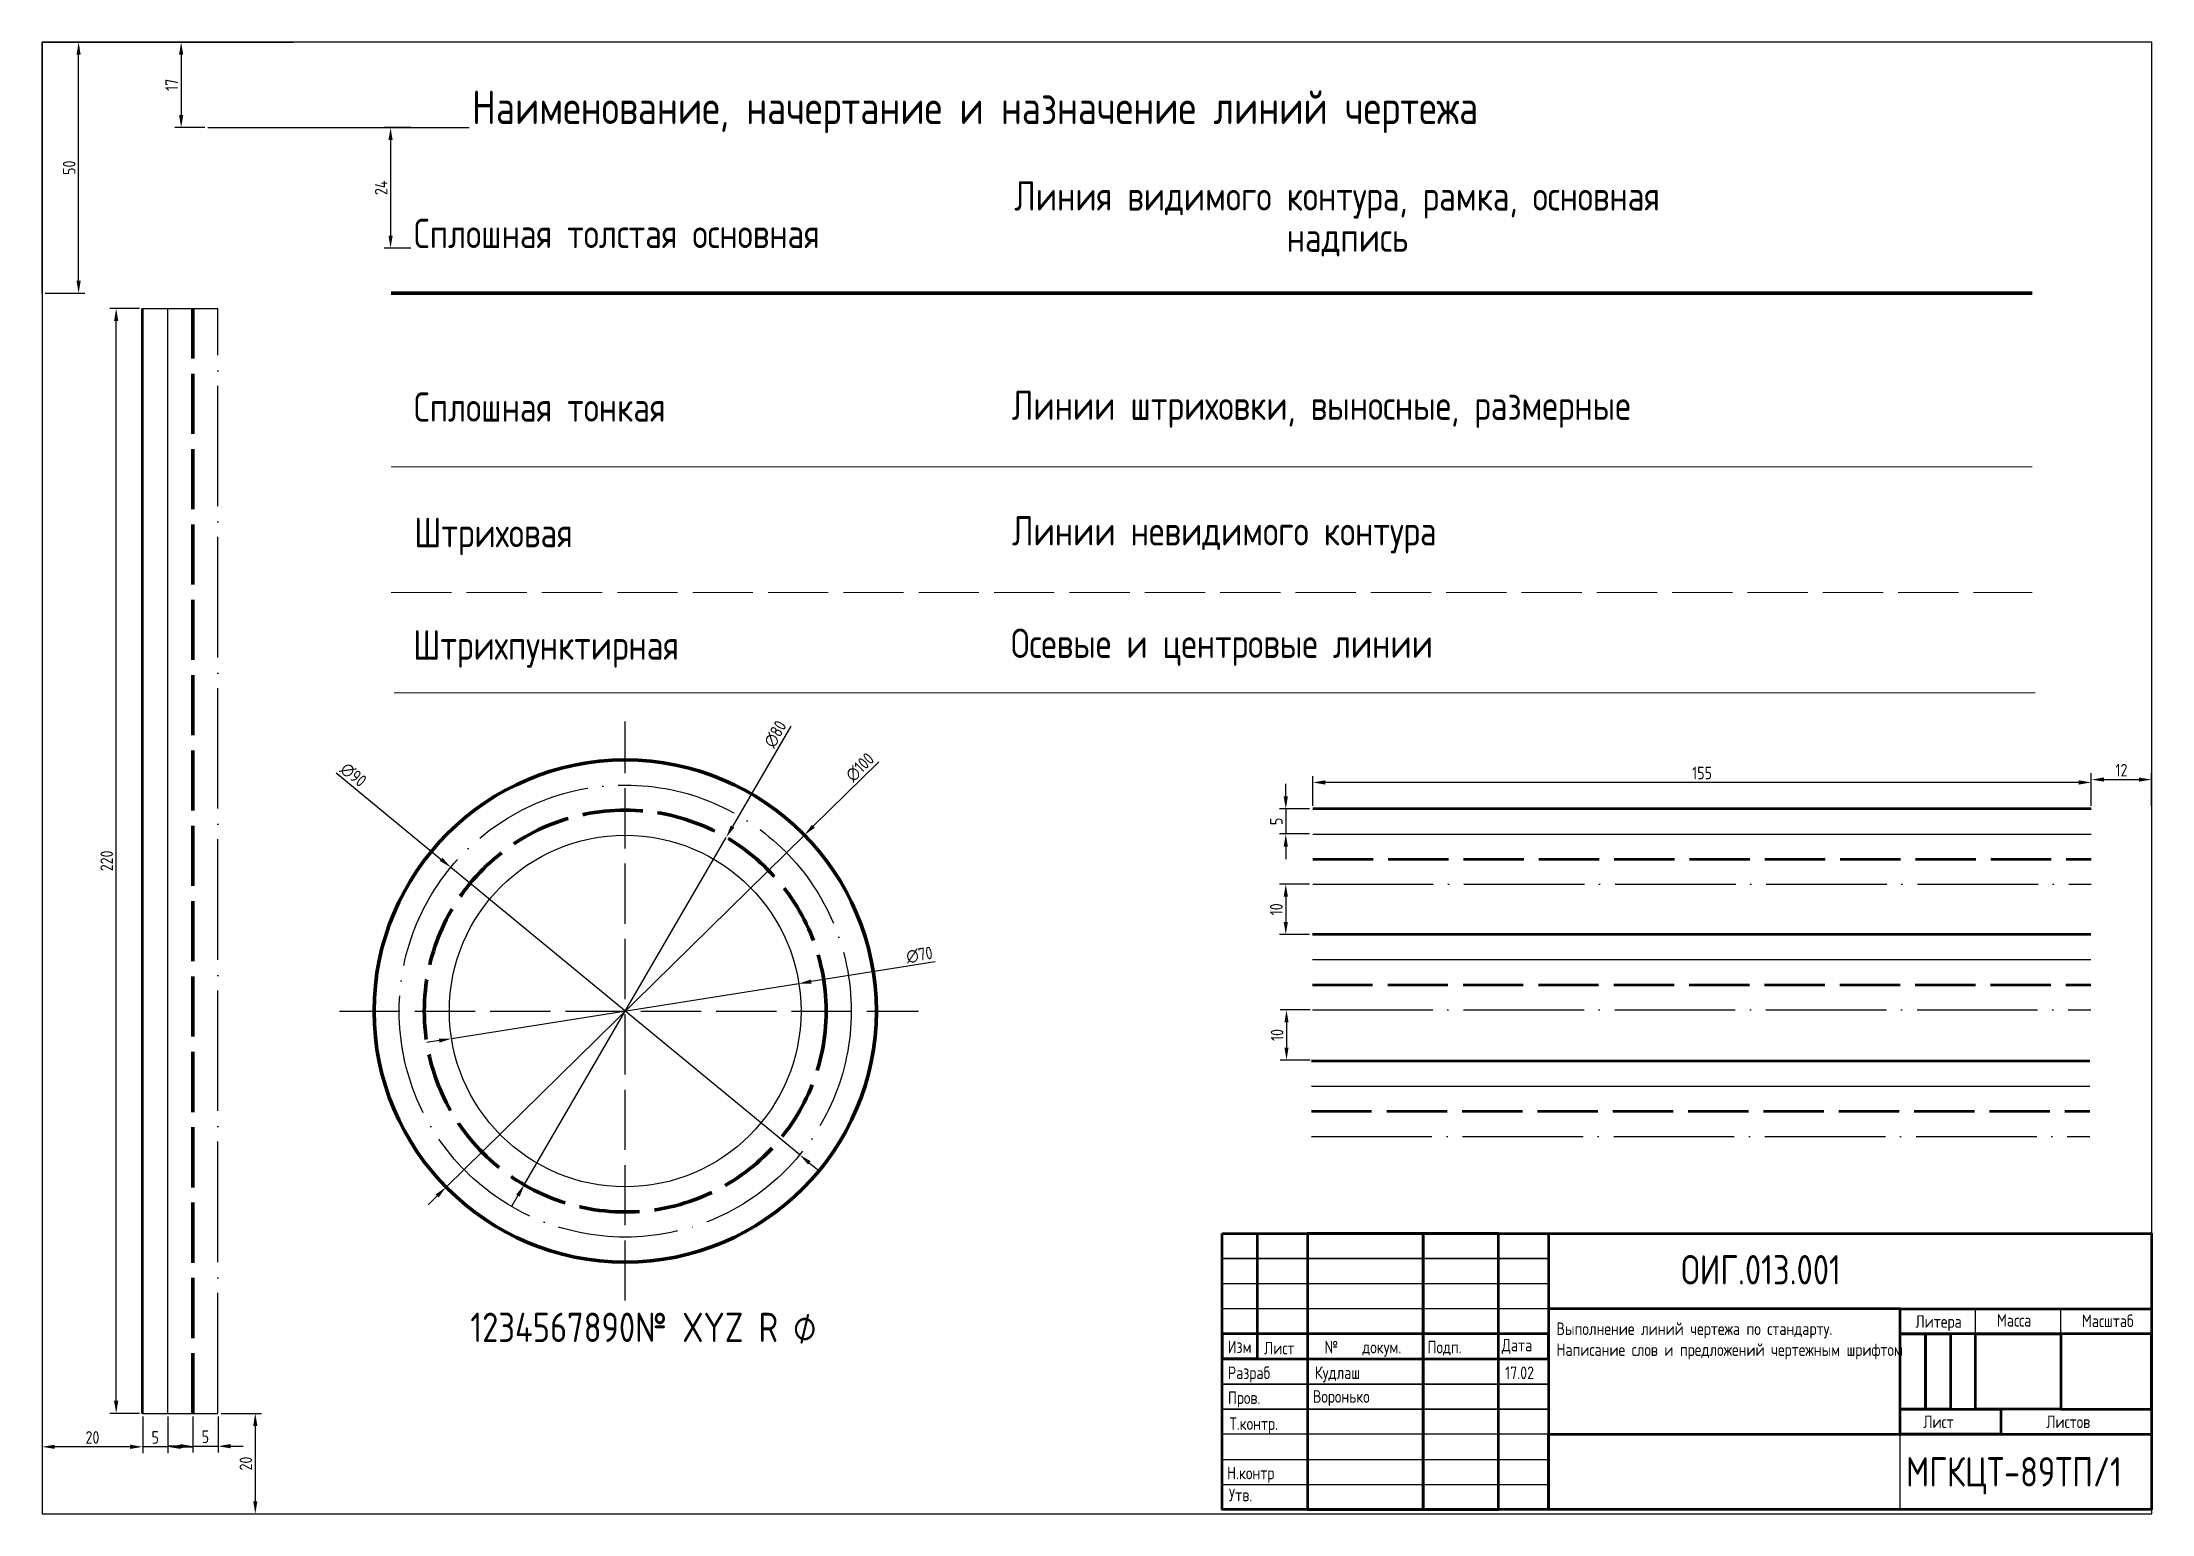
# Paper-space layout 'Лист1' of a CAD drawing. Header units: millimetres. Extents: x -7 to 413, y -18 to 275.
import ezdxf

# ---------------------------------------------------------------- set-up
doc = ezdxf.new("R2010")
doc.units = ezdxf.units.MM
doc.linetypes.add('ACAD_ISO02W100', pattern=[15, 12, -3])
doc.linetypes.add('ACAD_ISO04W100', pattern=[30, 24, -3, 0, -3])
doc.styles.get("Standard").update_dxf_attribs({"font": 'GOST_A.TTF'})
doc.dimstyles.new('ГОСТ', dxfattribs={"dimtxt": 2.5, "dimasz": 2.5, "dimexe": 1.25, "dimexo": 0.625, "dimtad": 1, "dimtxsty": 'Standard', "dimcen": 2.5, "dimadec": 0, "dimazin": 0, "dimtfac": 1, "dimtmove": 0, "dimatfit": 3, "dimfxl": 1, "dimarcsym": 0})

# ---------------------------------------------------------------- blocks, each defined once
blk = doc.blocks.new('*D7')
at = {"color": 0, "lineweight": -2, "transparency": 16777216}
for p, q in [((159.19, 131.26), (146.15, 118.44)), ((73.03, 46.61), (144.37, 116.69)), ((71.25, 44.86), (69.47, 43.1))]:
    blk.add_line(p, q, dxfattribs=at)
at = {"color": 0, "transparency": 16777216}
for points in [[(145.86, 118.74), (146.44, 118.15), (144.37, 116.69)], [(70.96, 45.15), (71.54, 44.56), (73.03, 46.61)]]:
    blk.add_solid(points, dxfattribs=at)
at = {"layer": 'Defpoints', "color": 0, "transparency": 16777216}
for p in [(144.37, 116.69), (73.03, 46.61)]:
    blk.add_point(p, dxfattribs=at)
at = {"color": 0, "transparency": 16777216, "insert": (155.44, 130.2), "char_height": 2.5, "attachment_point": 5, "rotation": 44.4944}
blk.add_mtext('∅100', dxfattribs=at)
blk = doc.blocks.new('*D8')
at = {"color": 0, "lineweight": -2, "transparency": 16777216}
for p, q in [((51.16, 129.08), (72.05, 111.86)), ((143.43, 53.03), (73.98, 110.27)), ((145.35, 51.44), (147.28, 49.85))]:
    blk.add_line(p, q, dxfattribs=at)
at = {"color": 0, "transparency": 16777216}
for points in [[(72.31, 112.18), (71.78, 111.54), (73.98, 110.27)], [(145.62, 51.76), (145.09, 51.12), (143.43, 53.03)]]:
    blk.add_solid(points, dxfattribs=at)
at = {"layer": 'Defpoints', "color": 0, "transparency": 16777216}
for p in [(73.98, 110.27), (143.43, 53.03)]:
    blk.add_point(p, dxfattribs=at)
at = {"color": 0, "transparency": 16777216, "insert": (54.58, 128.69), "char_height": 2.5, "attachment_point": 5, "rotation": 320.5033}
blk.add_mtext('∅90', dxfattribs=at)
blk = doc.blocks.new('*D9')
at = {"color": 0, "lineweight": -2, "transparency": 16777216}
for p, q in [((141.66, 138.35), (130.06, 118.39)), ((88.6, 47.07), (128.8, 116.23)), ((87.34, 44.91), (86.09, 42.74))]:
    blk.add_line(p, q, dxfattribs=at)
at = {"color": 0, "transparency": 16777216}
for points in [[(129.7, 118.6), (130.42, 118.18), (128.8, 116.23)], [(86.98, 45.12), (87.7, 44.7), (88.6, 47.07)]]:
    blk.add_solid(points, dxfattribs=at)
at = {"layer": 'Defpoints', "color": 0, "transparency": 16777216}
for p in [(128.8, 116.23), (88.6, 47.07)]:
    blk.add_point(p, dxfattribs=at)
at = {"color": 0, "transparency": 16777216, "insert": (138.59, 136.8), "char_height": 2.5, "attachment_point": 5, "rotation": 59.8323}
blk.add_mtext('∅80', dxfattribs=at)
blk = doc.blocks.new('*D10')
at = {"color": 0, "lineweight": -2, "transparency": 16777216}
for p, q in [((170.41, 91.43), (145.74, 87.52)), ((74.13, 76.17), (143.27, 87.13)), ((71.66, 75.78), (69.19, 75.39))]:
    blk.add_line(p, q, dxfattribs=at)
at = {"color": 0, "transparency": 16777216}
for points in [[(145.67, 87.93), (145.8, 87.11), (143.27, 87.13)], [(71.6, 76.19), (71.73, 75.37), (74.13, 76.17)]]:
    blk.add_solid(points, dxfattribs=at)
at = {"layer": 'Defpoints', "color": 0, "transparency": 16777216}
for p in [(143.27, 87.13), (74.13, 76.17)]:
    blk.add_point(p, dxfattribs=at)
at = {"color": 0, "transparency": 16777216, "insert": (167.27, 92.83), "char_height": 2.5, "attachment_point": 5, "rotation": 9.0008}
blk.add_mtext('∅70', dxfattribs=at)
blk = doc.blocks.new('*D15')
at = {"color": 0, "lineweight": -2, "transparency": 16777216}
for p, q in [((245.58, 122.53), (245.58, 128.42)), ((398.08, 127.17), (248.08, 127.17)), ((400.58, 122.53), (400.58, 128.42))]:
    blk.add_line(p, q, dxfattribs=at)
at = {"color": 0, "transparency": 16777216}
for points in [[(248.08, 127.59), (248.08, 126.75), (245.58, 127.17)], [(398.08, 127.59), (398.08, 126.75), (400.58, 127.17)]]:
    blk.add_solid(points, dxfattribs=at)
at = {"layer": 'Defpoints', "color": 0, "transparency": 16777216}
for p in [(245.58, 127.17), (245.58, 121.91), (400.58, 121.91)]:
    blk.add_point(p, dxfattribs=at)
at = {"color": 0, "transparency": 16777216, "insert": (323.08, 129.05), "char_height": 2.5, "attachment_point": 5}
blk.add_mtext('155', dxfattribs=at)
blk = doc.blocks.new('*D16')
at = {"color": 0, "lineweight": -2, "transparency": 16777216}
for p, q in [((400.58, 122.53), (400.58, 128.99)), ((403.08, 127.74), (410.08, 127.74)), ((412.58, 122.53), (412.58, 128.99))]:
    blk.add_line(p, q, dxfattribs=at)
at = {"color": 0, "transparency": 16777216}
for points in [[(403.08, 128.16), (403.08, 127.33), (400.58, 127.74)], [(410.08, 128.16), (410.08, 127.33), (412.58, 127.74)]]:
    blk.add_solid(points, dxfattribs=at)
at = {"layer": 'Defpoints', "color": 0, "transparency": 16777216}
for p in [(412.58, 127.74), (400.58, 121.91), (412.58, 121.91)]:
    blk.add_point(p, dxfattribs=at)
at = {"color": 0, "transparency": 16777216, "insert": (406.58, 129.62), "char_height": 2.5, "attachment_point": 5}
blk.add_mtext('12', dxfattribs=at)
blk = doc.blocks.new('*D17')
at = {"color": 0, "lineweight": -2, "transparency": 16777216}
for p, q in [((240.21, 124.41), (240.21, 126.91)), ((244.95, 121.91), (238.96, 121.91)), ((240.21, 121.91), (240.21, 116.91)), ((244.95, 116.91), (238.96, 116.91)), ((240.21, 114.41), (240.21, 111.91))]:
    blk.add_line(p, q, dxfattribs=at)
at = {"color": 0, "transparency": 16777216}
for points in [[(239.79, 124.41), (240.63, 124.41), (240.21, 121.91)], [(239.79, 114.41), (240.63, 114.41), (240.21, 116.91)]]:
    blk.add_solid(points, dxfattribs=at)
at = {"layer": 'Defpoints', "color": 0, "transparency": 16777216}
for p in [(245.58, 121.91), (240.21, 116.91), (245.58, 116.91)]:
    blk.add_point(p, dxfattribs=at)
at = {"color": 0, "transparency": 16777216, "insert": (238.34, 119.41), "char_height": 2.5, "attachment_point": 5, "rotation": 90}
blk.add_mtext('5', dxfattribs=at)
blk = doc.blocks.new('*D18')
at = {"color": 0, "lineweight": -2, "transparency": 16777216}
for p, q in [((244.95, 106.91), (238.96, 106.91)), ((240.21, 104.41), (240.21, 99.41)), ((244.95, 96.91), (238.96, 96.91))]:
    blk.add_line(p, q, dxfattribs=at)
at = {"color": 0, "transparency": 16777216}
for points in [[(239.79, 104.41), (240.63, 104.41), (240.21, 106.91)], [(239.79, 99.41), (240.63, 99.41), (240.21, 96.91)]]:
    blk.add_solid(points, dxfattribs=at)
at = {"layer": 'Defpoints', "color": 0, "transparency": 16777216}
for p in [(245.58, 106.91), (240.21, 96.91), (245.58, 96.91)]:
    blk.add_point(p, dxfattribs=at)
at = {"color": 0, "transparency": 16777216, "insert": (238.33, 101.91), "char_height": 2.5, "attachment_point": 5, "rotation": 90}
blk.add_mtext('10', dxfattribs=at)
blk = doc.blocks.new('*D23')
at = {"color": 0, "lineweight": -2, "transparency": 16777216}
for p, q in [((245.09, 81.89), (239.1, 81.89)), ((240.35, 79.39), (240.35, 74.39)), ((245.09, 71.89), (239.1, 71.89))]:
    blk.add_line(p, q, dxfattribs=at)
at = {"color": 0, "transparency": 16777216}
for points in [[(239.94, 79.39), (240.77, 79.39), (240.35, 81.89)], [(239.94, 74.39), (240.77, 74.39), (240.35, 71.89)]]:
    blk.add_solid(points, dxfattribs=at)
at = {"layer": 'Defpoints', "color": 0, "transparency": 16777216}
for p in [(245.72, 81.89), (240.35, 71.89), (245.72, 71.89)]:
    blk.add_point(p, dxfattribs=at)
at = {"color": 0, "transparency": 16777216, "insert": (238.48, 76.89), "char_height": 2.5, "attachment_point": 5, "rotation": 90}
blk.add_mtext('10', dxfattribs=at)
blk = doc.blocks.new('*D27')
at = {"color": 0, "lineweight": -2, "transparency": 16777216}
for p, q in [((12, 221.56), (6.1, 221.56)), ((7.35, 4.06), (7.35, 219.06)), ((12, 1.56), (6.1, 1.56))]:
    blk.add_line(p, q, dxfattribs=at)
at = {"color": 0, "transparency": 16777216}
for points in [[(6.93, 219.06), (7.77, 219.06), (7.35, 221.56)], [(6.93, 4.06), (7.77, 4.06), (7.35, 1.56)]]:
    blk.add_solid(points, dxfattribs=at)
at = {"layer": 'Defpoints', "color": 0, "transparency": 16777216}
for p in [(7.35, 221.56), (12.63, 221.56), (12.63, 1.56)]:
    blk.add_point(p, dxfattribs=at)
at = {"color": 0, "transparency": 16777216, "insert": (5.47, 111.56), "char_height": 2.5, "attachment_point": 5, "rotation": 90}
blk.add_mtext('220', dxfattribs=at)
blk = doc.blocks.new('*D28')
at = {"color": 0, "lineweight": -2, "transparency": 16777216}
for p, q in [((-7.37, 0.93), (-7.37, -6.35)), ((12.63, 0.93), (12.63, -6.35)), ((10.13, -5.1), (-4.87, -5.1))]:
    blk.add_line(p, q, dxfattribs=at)
at = {"color": 0, "transparency": 16777216}
for points in [[(-4.87, -4.69), (-4.87, -5.52), (-7.37, -5.1)], [(10.13, -4.69), (10.13, -5.52), (12.63, -5.1)]]:
    blk.add_solid(points, dxfattribs=at)
at = {"layer": 'Defpoints', "color": 0, "transparency": 16777216}
for p in [(-7.37, 1.56), (12.63, 1.56), (-7.37, -5.1)]:
    blk.add_point(p, dxfattribs=at)
at = {"color": 0, "transparency": 16777216, "insert": (2.63, -3.23), "char_height": 2.5, "attachment_point": 5}
blk.add_mtext('20', dxfattribs=at)
blk = doc.blocks.new('*D29')
at = {"color": 0, "lineweight": -2, "transparency": 16777216}
for p, q in [((12.63, 0.93), (12.63, -6.35)), ((17.63, 0.93), (17.63, -6.35)), ((10.13, -5.1), (7.63, -5.1)), ((17.63, -5.1), (12.63, -5.1)), ((20.13, -5.1), (22.63, -5.1))]:
    blk.add_line(p, q, dxfattribs=at)
at = {"color": 0, "transparency": 16777216}
for points in [[(10.13, -4.69), (10.13, -5.52), (12.63, -5.1)], [(20.13, -4.69), (20.13, -5.52), (17.63, -5.1)]]:
    blk.add_solid(points, dxfattribs=at)
at = {"layer": 'Defpoints', "color": 0, "transparency": 16777216}
for p in [(12.63, 1.56), (17.63, 1.56), (12.63, -5.1)]:
    blk.add_point(p, dxfattribs=at)
at = {"color": 0, "transparency": 16777216, "insert": (15.13, -3.23), "char_height": 2.5, "attachment_point": 5}
blk.add_mtext('5', dxfattribs=at)
blk = doc.blocks.new('*D30')
at = {"color": 0, "lineweight": -2, "transparency": 16777216}
for p, q in [((22.63, 0.93), (22.63, -6.23)), ((27.63, 0.93), (27.63, -6.23)), ((20.13, -4.98), (17.63, -4.98)), ((22.63, -4.98), (27.63, -4.98)), ((30.13, -4.98), (32.63, -4.98))]:
    blk.add_line(p, q, dxfattribs=at)
at = {"color": 0, "transparency": 16777216}
for points in [[(20.13, -4.56), (20.13, -5.4), (22.63, -4.98)], [(30.13, -4.56), (30.13, -5.4), (27.63, -4.98)]]:
    blk.add_solid(points, dxfattribs=at)
at = {"layer": 'Defpoints', "color": 0, "transparency": 16777216}
for p in [(22.63, 1.56), (27.63, 1.56), (27.63, -4.98)]:
    blk.add_point(p, dxfattribs=at)
at = {"color": 0, "transparency": 16777216, "insert": (25.13, -3.1), "char_height": 2.5, "attachment_point": 5}
blk.add_mtext('5', dxfattribs=at)
blk = doc.blocks.new('*D31')
at = {"color": 0, "lineweight": -2, "transparency": 16777216}
for p, q in [((28.25, 1.56), (36.3, 1.56)), ((35.05, -0.94), (35.05, -15.94)), ((28.25, -18.44), (36.3, -18.44))]:
    blk.add_line(p, q, dxfattribs=at)
at = {"color": 0, "transparency": 16777216}
for points in [[(34.63, -0.94), (35.47, -0.94), (35.05, 1.56)], [(34.63, -15.94), (35.47, -15.94), (35.05, -18.44)]]:
    blk.add_solid(points, dxfattribs=at)
at = {"layer": 'Defpoints', "color": 0, "transparency": 16777216}
for p in [(27.63, 1.56), (27.63, -18.44), (35.05, -18.44)]:
    blk.add_point(p, dxfattribs=at)
at = {"color": 0, "transparency": 16777216, "insert": (33.17, -8.44), "char_height": 2.5, "attachment_point": 5, "rotation": 90}
blk.add_mtext('20', dxfattribs=at)
blk = doc.blocks.new('*D32')
at = {"color": 0, "lineweight": -2, "transparency": 16777216}
for p, q in [((-6.75, 274.56), (1.13, 274.56)), ((-0.12, 227.06), (-0.12, 272.06)), ((-6.75, 224.56), (1.13, 224.56))]:
    blk.add_line(p, q, dxfattribs=at)
at = {"color": 0, "transparency": 16777216}
for points in [[(-0.54, 272.06), (0.29, 272.06), (-0.12, 274.56)], [(-0.54, 227.06), (0.29, 227.06), (-0.12, 224.56)]]:
    blk.add_solid(points, dxfattribs=at)
at = {"layer": 'Defpoints', "color": 0, "transparency": 16777216}
for p in [(-7.37, 274.56), (-0.12, 274.56), (-7.37, 224.56)]:
    blk.add_point(p, dxfattribs=at)
at = {"color": 0, "transparency": 16777216, "insert": (-2, 249.56), "char_height": 2.5, "attachment_point": 5, "rotation": 90}
blk.add_mtext('50', dxfattribs=at)
blk = doc.blocks.new('*D33')
at = {"color": 0, "lineweight": -2, "transparency": 16777216}
for p, q in [((25, 274.56), (19.04, 274.56)), ((20.29, 272.06), (20.29, 260.06)), ((25, 257.56), (19.04, 257.56))]:
    blk.add_line(p, q, dxfattribs=at)
at = {"color": 0, "transparency": 16777216}
for points in [[(19.87, 272.06), (20.71, 272.06), (20.29, 274.56)], [(19.87, 260.06), (20.71, 260.06), (20.29, 257.56)]]:
    blk.add_solid(points, dxfattribs=at)
at = {"layer": 'Defpoints', "color": 0, "transparency": 16777216}
for p in [(25.63, 274.56), (20.29, 257.56), (25.63, 257.56)]:
    blk.add_point(p, dxfattribs=at)
at = {"color": 0, "transparency": 16777216, "insert": (18.41, 266.06), "char_height": 2.5, "attachment_point": 5, "rotation": 90}
blk.add_mtext('17', dxfattribs=at)
blk = doc.blocks.new('*D34')
at = {"color": 0, "lineweight": -2, "transparency": 16777216}
for p, q in [((66, 257.56), (60.73, 257.56)), ((61.98, 255.06), (61.98, 236.06)), ((66, 233.56), (60.73, 233.56))]:
    blk.add_line(p, q, dxfattribs=at)
at = {"color": 0, "transparency": 16777216}
for points in [[(61.57, 255.06), (62.4, 255.06), (61.98, 257.56)], [(61.57, 236.06), (62.4, 236.06), (61.98, 233.56)]]:
    blk.add_solid(points, dxfattribs=at)
at = {"layer": 'Defpoints', "color": 0, "transparency": 16777216}
for p in [(66.63, 257.56), (61.98, 233.56), (66.63, 233.56)]:
    blk.add_point(p, dxfattribs=at)
at = {"color": 0, "transparency": 16777216, "insert": (60.11, 245.56), "char_height": 2.5, "attachment_point": 5, "rotation": 90}
blk.add_mtext('24', dxfattribs=at)

psp = doc.layouts.new('Лист1')

# ---------------------------------------------------------------- linework, layer by layer
for p, q in [((25.625, 257.558), (77.602, 257.558)), ((12.625, 221.558), (17.625, 221.558)), ((17.625, 1.558), (17.625, 221.558)), ((17.625, 221.558), (22.625, 221.558)), ((22.625, 221.558), (27.625, 221.558)), ((245.578, 111.905), (245.578, 111.905)), ((245.5, 86.891), (245.5, 86.891)), ((245.307, 61.699), (245.307, 61.699)), ((377.54, 17.386), (377.54, 22.386)), ((394.54, 17.386), (394.54, 22.386)), ((12.625, 1.558), (17.625, 1.558)), ((17.625, 1.558), (22.625, 1.558)), ((22.625, 1.558), (27.625, 1.558))]:
    psp.add_line(p, q)
at = {"lineweight": 70}
psp.add_line((62.091, 224.558), (388.777, 224.558), dxfattribs=at)
at = {"lineweight": 50}
for p, q in [((12.625, 1.558), (12.625, 221.558)), ((400.578, 121.905), (245.578, 121.905)), ((400.5, 96.891), (245.5, 96.891)), ((400.307, 71.699), (245.307, 71.699)), ((292.54, 37.386), (292.54, -17.614)), ((362.54, 22.386), (292.54, 22.386))]:
    psp.add_line(p, q, dxfattribs=at)
at = {"linetype": 'ACAD_ISO02W100', "lineweight": 70}
psp.add_line((22.625, 1.558), (22.625, 221.558), dxfattribs=at)
at = {"linetype": 'ACAD_ISO04W100'}
for p, q in [((27.625, 1.558), (27.625, 221.558)), ((245.578, 106.905), (400.578, 106.905)), ((245.5, 81.891), (400.5, 81.891)), ((245.307, 56.699), (400.307, 56.699))]:
    psp.add_line(p, q, dxfattribs=at)
at = {"lineweight": 20}
for p, q in [((62.092, 190), (388.777, 190)), ((62.731, 145), (389.416, 145))]:
    psp.add_line(p, q, dxfattribs=at)
at = {"linetype": 'ACAD_ISO02W100', "lineweight": 20}
psp.add_line((62.13, 165), (388.816, 165), dxfattribs=at)
at = {"linetype": 'ACAD_ISO02W100'}
for p, q in [((108.7, 24.005), (108.7, 139.295)), ((51.821, 81.65), (167.11, 81.65))]:
    psp.add_line(p, q, dxfattribs=at)
at = {"lineweight": 25}
for p, q in [((245.578, 116.905), (400.578, 116.905)), ((245.5, 91.891), (400.5, 91.891)), ((245.307, 66.699), (400.307, 66.699))]:
    psp.add_line(p, q, dxfattribs=at)
at = {"linetype": 'ACAD_ISO02W100', "lineweight": 50}
for p, q in [((245.578, 111.905), (400.578, 111.905)), ((245.5, 86.891), (400.5, 86.891)), ((245.307, 61.699), (400.307, 61.699))]:
    psp.add_line(p, q, dxfattribs=at)
for points in [[(-7.375, -18.442), (412.625, -18.442), (412.625, 274.558), (-7.375, 274.558)], [(412.54, -17.614), (227.54, -17.614), (227.54, 37.386), (412.54, 37.386)], [(227.54, -17.614), (244.54, -17.614), (244.54, 37.386), (234.54, 37.386), (227.54, 37.386)], [(292.54, 37.386), (227.54, 37.386), (227.54, 32.386), (292.54, 32.386)], [(412.54, 37.386), (292.54, 37.386), (292.54, -17.614), (412.54, -17.614)], [(292.54, 32.386), (227.54, 32.386), (227.54, 27.386), (292.54, 27.386)], [(292.54, 22.386), (227.54, 22.386), (227.54, 17.386), (292.54, 17.386)], [(412.54, -17.614), (362.54, -17.614), (362.54, 22.386), (412.54, 22.386)], [(292.54, 7.386), (227.54, 7.386), (227.54, 12.386), (292.54, 12.386)], [(292.54, 2.386), (227.54, 2.386), (227.54, 7.386), (292.54, 7.386)], [(292.54, -2.614), (227.54, -2.614), (227.54, 2.386), (292.54, 2.386)], [(412.54, -2.614), (362.54, -2.614), (362.54, 2.386), (412.54, 2.386)], [(292.54, -2.614), (227.54, -2.614), (227.54, -7.614), (292.54, -7.614)], [(292.54, -17.614), (227.54, -17.614), (227.54, -12.614), (292.54, -12.614)]]:
    psp.add_lwpolyline(points, close=True)
for points in [[(-7.375, 224.558), (-7.375, 274.558), (42.625, 274.558)], [(42.625, 274.558), (25.625, 274.558)], [(25.625, 257.558), (42.625, 257.558)], [(42.625, 257.558), (66.625, 257.558)]]:
    psp.add_lwpolyline(points)
at = {"lineweight": 50}
for points in [[(227.54, 37.386), (234.54, 37.386), (234.54, 12.386), (227.54, 12.386)], [(227.54, 37.386), (412.54, 37.386), (412.54, -17.614), (227.54, -17.614)], [(244.54, -17.614), (267.54, -17.614), (267.54, 37.386), (244.54, 37.386)], [(267.54, -17.614), (282.54, -17.614), (282.54, 37.386), (267.54, 37.386)], [(362.54, 22.386), (412.54, 22.386), (412.54, 17.386), (362.54, 17.386)], [(227.54, 12.386), (292.54, 12.386), (292.54, 17.386), (227.54, 17.386)], [(362.54, 17.386), (367.54, 17.386), (367.54, 2.386), (362.54, 2.386)], [(367.54, 17.386), (372.54, 17.386), (372.54, 2.386), (367.54, 2.386)], [(394.54, 2.386), (377.54, 2.386), (377.54, 17.386), (394.54, 17.386)], [(412.54, 17.386), (394.54, 17.386), (394.54, 2.386), (412.54, 2.386)], [(362.54, 2.386), (382.54, 2.386), (382.54, -2.614), (362.54, -2.614)], [(412.54, -17.614), (292.54, -17.614), (292.54, -2.614), (412.54, -2.614)]]:
    psp.add_lwpolyline(points, close=True, dxfattribs=at)
at = {"lineweight": 70}
psp.add_circle((108.7, 81.65), 50, dxfattribs=at)
at = {"linetype": 'ACAD_ISO04W100'}
psp.add_circle((108.7, 81.65), 45, dxfattribs=at)
at = {"linetype": 'ACAD_ISO02W100', "lineweight": 70}
psp.add_circle((108.7, 81.65), 40, dxfattribs=at)
psp.add_circle((108.7, 81.65), 35)

# ---------------------------------------------------------------- texts
for s, height, p in [('Наименование, начертание и назначение линий чертежа', 6.68208, (78.183, 258.25)), ('Линия видимого контура, рамка, основная ', 5.84414, (186.149, 241.029)), ('Сплошная толстая основная', 5.84414, (66.625, 233.558)), ('надпись', 5.8441, (240.386, 232.817)), ('Сплошная тонкая', 5.84414, (66.625, 199)), ('Линии штриховки, выносные, размерные', 5.84414, (185.658, 199.356)), ('Штриховая', 5.8441, (66.664, 174)), ('Линии невидимого контура', 5.84414, (185.697, 174.356)), ('Штрихпунктирная', 5.84414, (66.466, 151.606)), ('Осевые и центровые линии', 5.84414, (185.499, 151.962)), ('1234567890№ XYZ R ⌀', 5.84414, (77.866, 15.762))]:
    psp.add_text(s, height=height).set_placement(p)
at = {"char_height": 5.84414, "attachment_point": 1}
for s, insert in [('ОИГ.013.001', (318.932, 33.072)), ('МГКЦТ-89ТП/1', (363.678, -7.16))]:
    psp.add_mtext_dynamic_manual_height_columns(s, width=6.33155, gutter_width=29.221, heights=[0], dxfattribs=dict(at, insert=insert))
at = {"char_height": 2.5, "attachment_point": 1}
for s, insert in [('Литера', (365.575, 21.092)), ('Масса', (381.798, 21.327)), ('Масштаб', (398.706, 21.225)), ('Выполнение линий чертежа по стандарту.\\PНаписание слов и предложений чертежным шрифтом', (294.094, 19.65)), ('Изм', (228.649, 16.056)), ('Лист', (235.871, 15.799)), ('\\pxi-3,l4,t4;№^Iдокум.', (245.427, 15.996)), ('Подп.', (268.427, 15.996)), ('Дата', (283.206, 16.39)), ('Разраб', (228.678, 10.885)), ('Кудлаш', (246.005, 10.916)), ('17.02', (283.863, 10.885)), ('Пров.', (228.687, 5.928)), ('Воронько', (245.607, 6.169)), ('Т.контр.', (229.014, 0.764)), ('Лист', (367.123, 1.121)), ('Листов', (391.607, 1.121)), ('Н.контр', (228.523, -9.072)), ('Утв.', (228.903, -13.439))]:
    psp.add_mtext(s, dxfattribs=dict(at, insert=insert))

# ---------------------------------------------------------------- dimensions: what is measured, and where the dimension line sits
for base, p1, p2, picture, middle in [((-0.123, 274.558), (-7.375, 224.558), (-7.375, 274.558), '*D32', (-1.999, 249.558)), ((20.291, 257.558), (25.625, 274.558), (25.625, 257.558), '*D33', (18.414, 266.058)), ((61.983, 233.558), (66.625, 257.558), (66.625, 233.558), '*D34', (60.107, 245.558)), ((7.348, 221.558), (12.625, 1.558), (12.625, 221.558), '*D27', (5.472, 111.558)), ((240.212, 116.905), (245.578, 121.905), (245.578, 116.905), '*D17', (238.336, 119.405)), ((240.212, 96.905), (245.578, 106.905), (245.578, 96.905), '*D18', (238.335, 101.905)), ((240.353, 71.891), (245.72, 81.891), (245.72, 71.891), '*D23', (238.477, 76.891)), ((35.049, -18.442), (27.625, 1.558), (27.625, -18.442), '*D31', (33.173, -8.442))]:
    dim = psp.add_linear_dim(base=base, p1=p1, p2=p2, angle=90, dimstyle='ГОСТ')
    dim.commit()
    dim.dimension.update_dxf_attribs({"geometry": picture, "text_midpoint": middle})
for p1, p2, picture, middle in [((88.599, 47.068), (128.802, 116.232), '*D9', (140.209, 135.857)), ((73.034, 46.608), (144.366, 116.692), '*D7', (156.75, 128.859)), ((143.425, 53.028), (73.976, 110.272), '*D8', (53.382, 127.245)), ((74.131, 76.174), (143.269, 87.126), '*D10', (167.566, 90.974))]:
    dim = psp.add_diameter_dim_2p(p1=p1, p2=p2, dimstyle='ГОСТ')
    dim.commit()
    dim.dimension.update_dxf_attribs({"geometry": picture, "text_midpoint": middle, "dimtype": 163})
for base, p1, p2, picture, middle in [((245.578, 127.171), (400.578, 121.905), (245.578, 121.905), '*D15', (323.078, 129.047)), ((412.578, 127.743), (400.578, 121.905), (412.578, 121.905), '*D16', (406.578, 129.62)), ((-7.375, -5.103), (12.625, 1.558), (-7.375, 1.558), '*D28', (2.625, -3.227)), ((12.625, -5.103), (17.625, 1.558), (12.625, 1.558), '*D29', (15.125, -3.227)), ((27.625, -4.978), (22.625, 1.558), (27.625, 1.558), '*D30', (25.125, -3.103))]:
    dim = psp.add_linear_dim(base=base, p1=p1, p2=p2, dimstyle='ГОСТ')
    dim.commit()
    dim.dimension.update_dxf_attribs({"geometry": picture, "text_midpoint": middle})

doc.saveas('drawing.dxf')
